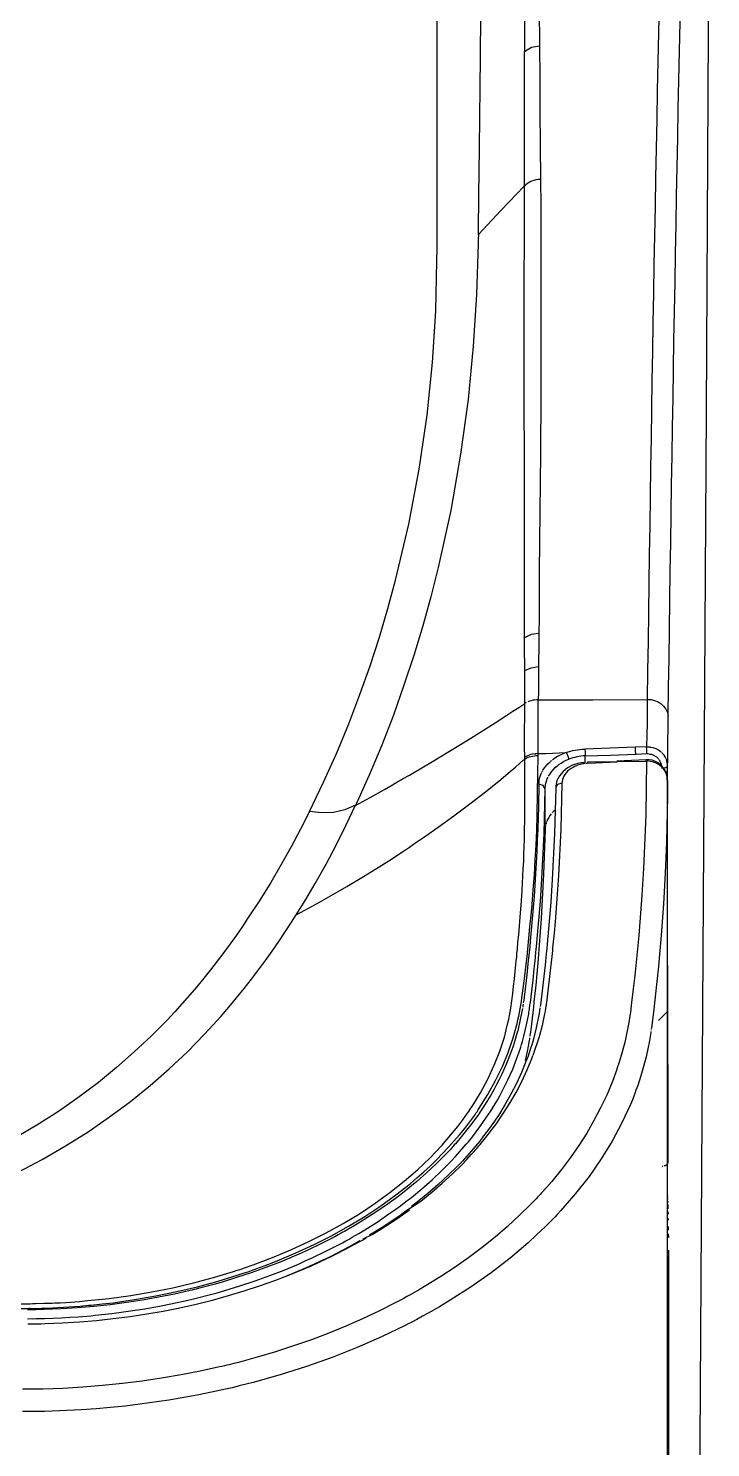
# Model space of a CAD drawing. Header units: millimetres. Extents: x 1291 to 5660, y 748 to 2981.
# Drawn here: x 2358.4 to 2390.9, y 2858.6 to 2926.1 of the extents above; entities that cross this region are included whole.
import ezdxf

# ---------------------------------------------------------------- set-up
doc = ezdxf.new("R2010")
doc.units = ezdxf.units.MM

msp = doc.modelspace()

# ---------------------------------------------------------------- linework, layer by layer
for points in [[(2382.642, 2957.279), (2389.471, 2957.279), (2389.572, 2957.821), (2389.674, 2958.213), (2389.771, 2958.46), (2389.868, 2958.556), (2390.579, 2958.261), (2390.87, 2957.55), (2390.773, 2957.458), (2390.676, 2957.206), (2390.574, 2956.814), (2390.473, 2956.272, 0.413462), (2389.471, 2957.279, 0.016762), (2388.687, 2938.36, 0.002541), (2387.883, 2894.187, -0.396905), (2388.885, 2893.398)], [(2388.459, 2891.307), (2388.488, 2891.254), (2388.517, 2891.186), (2388.522, 2891.176), (2388.532, 2891.157), (2388.537, 2891.142), (2388.542, 2891.123), (2388.551, 2891.089), (2388.556, 2891.065), (2388.566, 2890.992), (2388.571, 2890.925), (2388.769, 2890.954), (2388.851, 2891.021), (2388.861, 2891.321), (2388.861, 2891.626), (2388.866, 2891.917), (2388.871, 2892.222), (2388.88, 2892.807), (2388.885, 2893.398, -0.002549), (2389.689, 2937.43)]]:
    msp.add_lwpolyline(points, format="xyb")
for points in [[(2389.606, 2771.047), (2389.994, 2799.447), (2390.119, 2817.524), (2390.25, 2835.6), (2390.366, 2853.672), (2390.482, 2871.749), (2390.7, 2907.898), (2390.894, 2944.047), (2390.903, 2950.798), (2390.903, 2957.55), (2390.899, 2957.642), (2390.889, 2957.734), (2390.879, 2957.777), (2390.865, 2957.821), (2390.86, 2957.845), (2390.855, 2957.869), (2390.845, 2957.888), (2390.836, 2957.913), (2390.797, 2958), (2390.753, 2958.082), (2390.652, 2958.218)], [(2371.801, 2888.868), (2372.468, 2890.261), (2373.093, 2891.655), (2373.664, 2893.04), (2374.191, 2894.424), (2374.68, 2895.798), (2375.126, 2897.163), (2375.532, 2898.523), (2375.9, 2899.873), (2376.529, 2902.535), (2377.023, 2905.154), (2377.395, 2907.719), (2377.652, 2910.231), (2377.807, 2912.68), (2377.865, 2915.066), (2377.87, 2915.651), (2377.87, 2956.146)], [(2382.027, 2918.623), (2380.933, 2917.476), (2379.84, 2916.324), (2379.844, 2916.682), (2379.849, 2917.035), (2379.854, 2917.616), (2379.864, 2918.192), (2379.878, 2919.325), (2379.888, 2920.447), (2379.936, 2924.76), (2379.975, 2928.801)], [(2382.734, 2927.093), (2382.748, 2925.307), (2382.763, 2923.758), (2382.772, 2922.185), (2382.787, 2920.578), (2382.802, 2918.937), (2382.695, 2918.933), (2382.584, 2918.918), (2382.477, 2918.889), (2382.376, 2918.855), (2382.279, 2918.807), (2382.187, 2918.754), (2382.105, 2918.691), (2382.032, 2918.623)], [(2382.042, 2926.841), (2382.037, 2925.036)], [(2382.676, 2891.617), (2382.424, 2891.592), (2382.342, 2891.573), (2382.264, 2891.549), (2382.187, 2891.515), (2382.119, 2891.486), (2382.051, 2891.452), (2382.037, 2891.946), (2382.037, 2892.43), (2382.042, 2892.739), (2382.051, 2893.369), (2382.051, 2894.782), (2382.047, 2895.169), (2382.047, 2895.948), (2382.042, 2896.345), (2382.042, 2897.85), (2382.037, 2898.576), (2382.037, 2900.019), (2382.032, 2901.441), (2382.032, 2905.628), (2382.027, 2908.338), (2382.032, 2921.89), (2382.037, 2923.477), (2382.037, 2925.036), (2382.366, 2925.234), (2382.753, 2925.302)], [(2382.802, 2918.937), (2382.811, 2917.708), (2382.816, 2916.464), (2382.821, 2915.201), (2382.821, 2911.32), (2382.811, 2908.653), (2382.792, 2905.913), (2382.768, 2903.121), (2382.758, 2901.693), (2382.743, 2900.261), (2382.739, 2899.535), (2382.729, 2898.063), (2382.719, 2897.328), (2382.714, 2896.94), (2382.714, 2896.544), (2382.71, 2896.147), (2382.71, 2895.755)], [(2379.84, 2916.324), (2379.835, 2916.101), (2379.83, 2915.869), (2379.752, 2913.473), (2379.598, 2911), (2379.346, 2908.464), (2378.993, 2905.86), (2378.523, 2903.189), (2377.928, 2900.469), (2377.579, 2899.084), (2377.192, 2897.691), (2376.766, 2896.292), (2376.297, 2894.874), (2375.793, 2893.451), (2375.237, 2892.023), (2374.637, 2890.591), (2373.988, 2889.153), (2374.68, 2889.535), (2375.363, 2889.908), (2375.663, 2890.078), (2375.963, 2890.252), (2376.258, 2890.426), (2376.553, 2890.591), (2377.144, 2890.934), (2377.734, 2891.287), (2378.025, 2891.462), (2378.465, 2891.728), (2378.901, 2891.999), (2379.481, 2892.352), (2380.633, 2893.078), (2381.2, 2893.441), (2381.485, 2893.63), (2381.766, 2893.814), (2381.906, 2893.901), (2382.051, 2893.993)], [(2382.719, 2897.328), (2382.356, 2897.279), (2382.042, 2897.119)], [(2382.047, 2895.566), (2382.356, 2895.706), (2382.71, 2895.755), (2382.705, 2895.367), (2382.7, 2894.971), (2382.7, 2894.579), (2382.695, 2894.182), (2385.289, 2894.182), (2387.883, 2894.187), (2387.879, 2893.63), (2387.874, 2893.069), (2387.864, 2892.507), (2387.854, 2891.936), (2387.322, 2891.917), (2386.117, 2891.878), (2384.912, 2891.834)], [(2357.441, 2865.206), (2358.631, 2865.21), (2358.762, 2865.215), (2359.023, 2865.22), (2359.29, 2865.23), (2359.812, 2865.254), (2360.34, 2865.283), (2360.606, 2865.302), (2360.867, 2865.327), (2360.998, 2865.336), (2361.134, 2865.346), (2361.264, 2865.361), (2361.395, 2865.37), (2361.918, 2865.428), (2362.436, 2865.486), (2363.462, 2865.632), (2364.478, 2865.811), (2365.48, 2866.014), (2366.467, 2866.246), (2367.44, 2866.512), (2368.398, 2866.808), (2368.64, 2866.885), (2368.872, 2866.962), (2369.11, 2867.045), (2369.342, 2867.132), (2369.807, 2867.301), (2370.262, 2867.48), (2371.147, 2867.853), (2372.014, 2868.25), (2372.846, 2868.671), (2373.654, 2869.121), (2374.438, 2869.595), (2375.188, 2870.094), (2375.91, 2870.612), (2376.592, 2871.149), (2376.916, 2871.425), (2377.236, 2871.706), (2377.541, 2871.986), (2377.841, 2872.277), (2378.407, 2872.867), (2378.939, 2873.472), (2379.191, 2873.782), (2379.433, 2874.096), (2379.665, 2874.416), (2379.719, 2874.498), (2379.777, 2874.576), (2379.83, 2874.658), (2379.883, 2874.74), (2380.294, 2875.393), (2380.662, 2876.052), (2380.982, 2876.72), (2381.262, 2877.397), (2381.495, 2878.084), (2381.684, 2878.777), (2381.727, 2878.951), (2381.761, 2879.125), (2381.8, 2879.299), (2381.829, 2879.478), (2381.887, 2879.827), (2381.916, 2880.006), (2381.94, 2880.185), (2381.964, 2880.359), (2381.988, 2880.538), (2382.013, 2880.712), (2382.032, 2880.892), (2382.119, 2881.598), (2382.158, 2881.951), (2382.192, 2882.305), (2382.23, 2882.658), (2382.264, 2883.011), (2382.298, 2883.37), (2382.366, 2884.076), (2382.395, 2884.429), (2382.453, 2885.141), (2382.506, 2885.848), (2382.531, 2886.201), (2382.55, 2886.559), (2382.589, 2887.266), (2382.603, 2887.619), (2382.618, 2887.977), (2382.637, 2888.684), (2382.642, 2889.042), (2382.651, 2889.395), (2382.656, 2889.748), (2382.661, 2890.107), (2382.666, 2890.286), (2382.671, 2890.46), (2382.671, 2890.639), (2382.676, 2890.818), (2382.676, 2890.992), (2382.681, 2891.171), (2382.681, 2891.955), (2382.69, 2892.28), (2382.69, 2893.243), (2382.695, 2893.553), (2382.695, 2894.182), (2382.608, 2894.177), (2382.521, 2894.167), (2382.439, 2894.158), (2382.356, 2894.133), (2382.274, 2894.114), (2382.197, 2894.08)], [(2382.119, 2894.046), (2382.051, 2894.003)], [(2382.047, 2891.355), (2382.119, 2891.394), (2382.187, 2891.428), (2382.264, 2891.457), (2382.342, 2891.481), (2382.424, 2891.5), (2382.506, 2891.515), (2382.593, 2891.525), (2382.681, 2891.525)], [(2382.051, 2891.355), (2382.047, 2891.399), (2382.047, 2891.442)], [(2382.506, 2891.602), (2382.593, 2891.607)], [(2382.681, 2891.617), (2382.855, 2891.621), (2383.034, 2891.626), (2384.021, 2891.665)], [(2383.179, 2890.537), (2383.252, 2890.658), (2383.319, 2890.755), (2383.397, 2890.847), (2383.503, 2890.954), (2383.624, 2891.055), (2383.678, 2891.094), (2383.784, 2891.166), (2383.9, 2891.234), (2384.021, 2891.297), (2384.147, 2891.35), (2384.142, 2891.394), (2384.132, 2891.438), (2384.118, 2891.481), (2384.103, 2891.52), (2384.084, 2891.563), (2384.065, 2891.602), (2384.045, 2891.636), (2384.026, 2891.665), (2383.876, 2891.607), (2383.736, 2891.544), (2383.605, 2891.471), (2383.479, 2891.399), (2383.363, 2891.312)], [(2384.021, 2891.67), (2384.065, 2891.68), (2384.118, 2891.704), (2384.176, 2891.713), (2384.229, 2891.728), (2384.341, 2891.757), (2384.452, 2891.781), (2384.563, 2891.801), (2384.679, 2891.815), (2384.791, 2891.825), (2384.912, 2891.834), (2384.921, 2891.68), (2384.926, 2891.505), (2386.131, 2891.549), (2387.341, 2891.592), (2387.332, 2891.771), (2387.322, 2891.917)], [(2384.926, 2891.186), (2384.926, 2891.505), (2384.825, 2891.505), (2384.723, 2891.496), (2384.626, 2891.476), (2384.525, 2891.462), (2384.428, 2891.438), (2384.331, 2891.418), (2384.287, 2891.399), (2384.239, 2891.384), (2384.191, 2891.375), (2384.147, 2891.35)], [(2387.341, 2891.592), (2387.603, 2891.602), (2387.869, 2891.617), (2387.908, 2891.617), (2387.941, 2891.607)], [(2387.869, 2891.617), (2387.864, 2891.791), (2387.854, 2891.936), (2388.004, 2891.936), (2388.029, 2891.926), (2388.053, 2891.922), (2388.15, 2891.902), (2388.242, 2891.878), (2388.285, 2891.859), (2388.353, 2891.825), (2388.377, 2891.815), (2388.396, 2891.801), (2388.416, 2891.791), (2388.498, 2891.738), (2388.566, 2891.675)], [(2387.975, 2891.607), (2388.014, 2891.597), (2388.082, 2891.583), (2388.145, 2891.563), (2388.179, 2891.549), (2388.208, 2891.539), (2388.237, 2891.515), (2388.266, 2891.496), (2388.324, 2891.462), (2388.377, 2891.408), (2388.396, 2891.384), (2388.421, 2891.36), (2388.44, 2891.331)], [(2388.779, 2891.375), (2388.74, 2891.462), (2388.692, 2891.539), (2388.634, 2891.607), (2388.619, 2891.626), (2388.6, 2891.641)], [(2356.003, 2865.438), (2358.486, 2865.438), (2358.617, 2865.443), (2358.748, 2865.443), (2359.14, 2865.457), (2359.27, 2865.457), (2359.532, 2865.467), (2359.662, 2865.477), (2359.924, 2865.486), (2360.185, 2865.501), (2360.838, 2865.549), (2360.964, 2865.559), (2361.095, 2865.569), (2361.226, 2865.583), (2361.743, 2865.632), (2362.261, 2865.69), (2363.282, 2865.83), (2364.289, 2865.999), (2365.281, 2866.198), (2366.264, 2866.425), (2367.227, 2866.682), (2368.18, 2866.972), (2368.301, 2867.011), (2368.418, 2867.05), (2368.534, 2867.088), (2368.655, 2867.127), (2369.119, 2867.292), (2369.579, 2867.461), (2370.029, 2867.635), (2370.91, 2868.003), (2371.767, 2868.395), (2372.594, 2868.811), (2373.398, 2869.257), (2374.172, 2869.721), (2374.917, 2870.215), (2375.629, 2870.733), (2376.302, 2871.265), (2376.626, 2871.536), (2376.94, 2871.812), (2377.241, 2872.093), (2377.536, 2872.378), (2378.092, 2872.964), (2378.615, 2873.564), (2378.862, 2873.874), (2379.099, 2874.184), (2379.21, 2874.343), (2379.322, 2874.498), (2379.38, 2874.58), (2379.433, 2874.658), (2379.486, 2874.74), (2379.539, 2874.818), (2379.936, 2875.466), (2380.29, 2876.119), (2380.599, 2876.783), (2380.861, 2877.45), (2380.977, 2877.784), (2381.079, 2878.123), (2381.171, 2878.467), (2381.248, 2878.806), (2381.287, 2878.98), (2381.321, 2879.154), (2381.35, 2879.323), (2381.379, 2879.498), (2381.475, 2880.195), (2381.514, 2880.543), (2381.558, 2880.892), (2381.592, 2881.24), (2381.63, 2881.588), (2381.645, 2881.763), (2381.664, 2881.937), (2381.679, 2882.116), (2381.698, 2882.29), (2381.727, 2882.639), (2381.761, 2882.987), (2381.848, 2884.033), (2381.872, 2884.386), (2381.921, 2885.083), (2381.964, 2885.78), (2381.979, 2886.128), (2381.998, 2886.477), (2382.013, 2886.83), (2382.027, 2887.178), (2382.032, 2887.527), (2382.042, 2887.875), (2382.051, 2888.572), (2382.051, 2888.921), (2382.056, 2889.269), (2382.051, 2891.317)], [(2357.92, 2871.701), (2359.067, 2872.306), (2360.175, 2872.945), (2361.245, 2873.617), (2362.271, 2874.324), (2363.263, 2875.064), (2364.207, 2875.829), (2365.112, 2876.618), (2365.978, 2877.431), (2366.801, 2878.264), (2367.198, 2878.689), (2367.585, 2879.12), (2367.958, 2879.551), (2368.326, 2879.991), (2368.684, 2880.432), (2369.032, 2880.877), (2369.371, 2881.322), (2369.7, 2881.772), (2370.024, 2882.222), (2370.339, 2882.677), (2370.644, 2883.132), (2370.944, 2883.592), (2371.055, 2883.762), (2371.162, 2883.936), (2372.168, 2884.483), (2373.161, 2885.049), (2373.567, 2885.286), (2373.974, 2885.528), (2374.375, 2885.77), (2374.777, 2886.017), (2375.576, 2886.52), (2376.365, 2887.038), (2376.563, 2887.169), (2376.757, 2887.299), (2377.337, 2887.701), (2377.918, 2888.108), (2378.678, 2888.659), (2379.428, 2889.226), (2380.174, 2889.802), (2380.904, 2890.387), (2381.262, 2890.687), (2381.621, 2890.992), (2381.8, 2891.142), (2381.979, 2891.297), (2382.013, 2891.326), (2382.051, 2891.36)], [(2385.062, 2891.147), (2385.057, 2891.205), (2385.052, 2891.225), (2387.845, 2891.258), (2387.811, 2888.703), (2387.704, 2886.148), (2387.627, 2884.875), (2387.53, 2883.597), (2387.477, 2882.963), (2387.419, 2882.324), (2387.356, 2881.69), (2387.288, 2881.051), (2387.215, 2880.417), (2387.138, 2879.778), (2387.119, 2879.623), (2387.099, 2879.459), (2387.08, 2879.304), (2387.07, 2879.222), (2387.056, 2879.144), (2387.007, 2878.825), (2386.949, 2878.51), (2386.809, 2877.876), (2386.644, 2877.242), (2386.548, 2876.928), (2386.441, 2876.613), (2386.417, 2876.536), (2386.388, 2876.453), (2386.272, 2876.144), (2386.214, 2875.984), (2385.952, 2875.364), (2385.662, 2874.759), (2385.347, 2874.154), (2385.004, 2873.559), (2384.626, 2872.974), (2384.224, 2872.393), (2383.794, 2871.822), (2383.334, 2871.26), (2383.097, 2870.984), (2382.845, 2870.709), (2382.782, 2870.636), (2382.656, 2870.5), (2382.589, 2870.433), (2382.463, 2870.297), (2382.327, 2870.162), (2381.785, 2869.629), (2381.224, 2869.111), (2380.633, 2868.608), (2380.023, 2868.119), (2379.389, 2867.64), (2378.736, 2867.18), (2378.054, 2866.73), (2377.352, 2866.299), (2376.994, 2866.086), (2376.626, 2865.878), (2376.437, 2865.777), (2376.253, 2865.675), (2376.161, 2865.622), (2376.064, 2865.573), (2375.968, 2865.52), (2375.876, 2865.472), (2375.106, 2865.085), (2374.322, 2864.717), (2373.524, 2864.364), (2372.71, 2864.034), (2371.883, 2863.72), (2371.036, 2863.425), (2370.179, 2863.144), (2369.303, 2862.887), (2368.863, 2862.766), (2368.418, 2862.645), (2368.19, 2862.587), (2367.963, 2862.534), (2367.851, 2862.505), (2367.74, 2862.481), (2367.624, 2862.452), (2367.508, 2862.428), (2366.593, 2862.224), (2365.678, 2862.045), (2364.749, 2861.886), (2363.82, 2861.75), (2362.886, 2861.634), (2361.942, 2861.537), (2360.998, 2861.46), (2360.045, 2861.406), (2359.086, 2861.377), (2358.123, 2861.363)], [(2382.051, 2891.317), (2382.047, 2891.336)], [(2382.056, 2891.099), (2382.051, 2891.186)], [(2384.51, 2891.036), (2384.481, 2891.026), (2384.457, 2891.016), (2384.404, 2890.987), (2384.355, 2890.963), (2384.258, 2890.905), (2384.171, 2890.842), (2384.089, 2890.774), (2384.021, 2890.702), (2383.963, 2890.624), (2383.915, 2890.547), (2383.876, 2890.465), (2383.847, 2890.378), (2383.832, 2890.295), (2383.823, 2890.208), (2383.765, 2888.006), (2383.658, 2885.809), (2383.581, 2884.71), (2383.494, 2883.612), (2383.445, 2883.065), (2383.392, 2882.518), (2383.377, 2882.377), (2383.368, 2882.242), (2383.353, 2882.106), (2383.339, 2881.966), (2383.31, 2881.695), (2383.281, 2881.419), (2383.218, 2880.872), (2383.155, 2880.32), (2383.121, 2880.049), (2383.082, 2879.774), (2383.039, 2879.503), (2383.014, 2879.367), (2382.99, 2879.227), (2382.874, 2878.685), (2382.734, 2878.138), (2382.439, 2877.242)], [(2382.874, 2890.75), (2382.889, 2890.779), (2382.903, 2890.804)], [(2382.918, 2890.833), (2382.99, 2890.934), (2383.068, 2891.036), (2383.155, 2891.133), (2383.256, 2891.225)], [(2383.281, 2891.249), (2383.31, 2891.268), (2383.334, 2891.292)], [(2383.528, 2890.973), (2383.552, 2890.997), (2383.576, 2891.016)], [(2384.902, 2891.196), (2384.742, 2891.181), (2384.583, 2891.152), (2384.321, 2891.065), (2384.089, 2890.934), (2383.881, 2890.765), (2383.711, 2890.566), (2383.581, 2890.329), (2383.532, 2890.082), (2383.532, 2890.034), (2383.537, 2889.99)], [(2384.931, 2891.142), (2384.868, 2891.133), (2384.805, 2891.123), (2384.684, 2891.094), (2384.568, 2891.06), (2384.539, 2891.046)], [(2385.028, 2891.147), (2384.999, 2891.147), (2384.965, 2891.142)], [(2386.456, 2891.205), (2385.062, 2891.152)], [(2386.441, 2891.278), (2387.835, 2891.331)], [(2387.845, 2891.254), (2387.835, 2891.312), (2387.83, 2891.331)], [(2388.832, 2890.368), (2388.837, 2890.45), (2388.832, 2890.528), (2388.779, 2890.726), (2388.677, 2890.905), (2388.566, 2891.041), (2388.43, 2891.157), (2388.28, 2891.244), (2388.121, 2891.302), (2387.98, 2891.321), (2387.835, 2891.321)], [(2387.946, 2891.254), (2387.893, 2891.258), (2387.845, 2891.258)], [(2388.784, 2890.668), (2388.774, 2890.692), (2388.735, 2890.774), (2388.682, 2890.852), (2388.658, 2890.886), (2388.629, 2890.925), (2388.595, 2890.958), (2388.561, 2890.992), (2388.488, 2891.055), (2388.411, 2891.108), (2388.367, 2891.133), (2388.324, 2891.152), (2388.304, 2891.166), (2388.28, 2891.176), (2388.261, 2891.186), (2388.237, 2891.191), (2388.14, 2891.225), (2388.043, 2891.244), (2387.995, 2891.249)], [(2388.846, 2770.359), (2388.851, 2891.113), (2388.837, 2891.2), (2388.822, 2891.244), (2388.813, 2891.287), (2388.803, 2891.312), (2388.798, 2891.331), (2388.788, 2891.35)], [(2358.37, 2864.722), (2358.772, 2864.726), (2358.975, 2864.731), (2359.173, 2864.736), (2359.575, 2864.751), (2359.982, 2864.77), (2360.379, 2864.789), (2360.78, 2864.818), (2360.984, 2864.833), (2361.182, 2864.852), (2361.38, 2864.867), (2361.579, 2864.886), (2362.377, 2864.973), (2363.166, 2865.075), (2363.95, 2865.196), (2364.73, 2865.336), (2365.117, 2865.409), (2365.881, 2865.573), (2366.264, 2865.665), (2366.453, 2865.709), (2367.019, 2865.854), (2367.392, 2865.956), (2367.759, 2866.062), (2368.485, 2866.285), (2369.202, 2866.522), (2369.903, 2866.774), (2370.591, 2867.04), (2371.268, 2867.321), (2371.597, 2867.471), (2371.926, 2867.616), (2372.575, 2867.93), (2373.214, 2868.26), (2373.369, 2868.342), (2373.524, 2868.429), (2373.683, 2868.516), (2373.833, 2868.603), (2374.138, 2868.777), (2374.438, 2868.957), (2375.019, 2869.324), (2375.581, 2869.707), (2375.856, 2869.9), (2376.127, 2870.094), (2376.389, 2870.297), (2376.65, 2870.496), (2377.153, 2870.912), (2377.633, 2871.338), (2378.097, 2871.773), (2378.542, 2872.219), (2378.755, 2872.446), (2378.964, 2872.678), (2379.167, 2872.911), (2379.264, 2873.027), (2379.365, 2873.148), (2379.554, 2873.38), (2379.738, 2873.622), (2379.917, 2873.859), (2380.091, 2874.101), (2380.415, 2874.59), (2380.716, 2875.084), (2380.856, 2875.331), (2380.991, 2875.582), (2381.122, 2875.834), (2381.243, 2876.09), (2381.475, 2876.599), (2381.679, 2877.121), (2381.771, 2877.383), (2381.858, 2877.644), (2381.896, 2877.775), (2381.935, 2877.91), (2381.974, 2878.041), (2382.008, 2878.176), (2382.138, 2878.704), (2382.24, 2879.236), (2382.25, 2879.304), (2382.269, 2879.44), (2382.279, 2879.507), (2382.298, 2879.638), (2382.318, 2879.774), (2382.385, 2880.306), (2382.443, 2880.838), (2382.501, 2881.376), (2382.516, 2881.506), (2382.545, 2881.777), (2382.56, 2881.908), (2382.584, 2882.174), (2382.613, 2882.44), (2382.661, 2882.978), (2382.705, 2883.515), (2382.792, 2884.584), (2382.86, 2885.654), (2382.966, 2887.793), (2383.024, 2889.937), (2382.932, 2890.097), (2382.719, 2890.165), (2382.7, 2889.095), (2382.666, 2888.025), (2382.647, 2887.493), (2382.622, 2886.956), (2382.593, 2886.423), (2382.56, 2885.891), (2382.492, 2884.821), (2382.405, 2883.752), (2382.361, 2883.219), (2382.313, 2882.687), (2382.284, 2882.421), (2382.259, 2882.155), (2382.23, 2881.884), (2382.216, 2881.753), (2382.201, 2881.618), (2382.148, 2881.085), (2382.085, 2880.553), (2382.017, 2880.02), (2381.998, 2879.89), (2381.979, 2879.754)], [(2382.719, 2890.165), (2382.729, 2890.276), (2382.743, 2890.392), (2382.772, 2890.503), (2382.811, 2890.615), (2382.835, 2890.668), (2382.86, 2890.726)], [(2383.823, 2890.203), (2383.61, 2890.14), (2383.523, 2889.986), (2383.469, 2887.808), (2383.358, 2885.63), (2383.286, 2884.541), (2383.198, 2883.452), (2383.15, 2882.91), (2383.097, 2882.363), (2383.073, 2882.092), (2383.014, 2881.55), (2382.99, 2881.279), (2382.927, 2880.737), (2382.864, 2880.19), (2382.797, 2879.648), (2382.782, 2879.58)], [(2383.014, 2888.001), (2383.024, 2889.937), (2383.024, 2889.99), (2383.034, 2890.097), (2383.044, 2890.15), (2383.068, 2890.257), (2383.102, 2890.358), (2383.121, 2890.411), (2383.145, 2890.465), (2383.155, 2890.489)], [(2388.846, 2890.334), (2388.842, 2889.598), (2388.832, 2888.863), (2388.817, 2888.127), (2388.798, 2887.391), (2388.735, 2885.92), (2388.653, 2884.449), (2388.546, 2882.978), (2388.483, 2882.242), (2388.416, 2881.506), (2388.343, 2880.775), (2388.261, 2880.04), (2388.174, 2879.304), (2388.082, 2878.573), (2388.082, 2878.544), (2388.077, 2878.53)], [(2388.846, 2890.339), (2388.842, 2890.426), (2388.827, 2890.518), (2388.808, 2890.605), (2388.798, 2890.624), (2388.793, 2890.649)], [(2371.162, 2883.936), (2371.622, 2884.681), (2372.067, 2885.431), (2372.585, 2886.361), (2373.078, 2887.29), (2373.548, 2888.224), (2373.993, 2889.158), (2373.48, 2888.94), (2372.933, 2888.814), (2372.367, 2888.79), (2371.801, 2888.868), (2371.37, 2888.021), (2370.915, 2887.174), (2370.441, 2886.332), (2369.947, 2885.485), (2369.424, 2884.647), (2368.882, 2883.81), (2368.601, 2883.394), (2368.311, 2882.978), (2368.016, 2882.561), (2367.711, 2882.15), (2367.401, 2881.739), (2367.082, 2881.332), (2366.757, 2880.925), (2366.424, 2880.524), (2366.085, 2880.122), (2365.736, 2879.725), (2365.378, 2879.328), (2365.01, 2878.936), (2364.246, 2878.167), (2363.447, 2877.417), (2362.61, 2876.681), (2361.739, 2875.969), (2360.829, 2875.282), (2359.88, 2874.619), (2358.893, 2873.98), (2357.876, 2873.375)], [(2383.315, 2888.751), (2383.247, 2888.664), (2383.189, 2888.572), (2383.135, 2888.48), (2383.097, 2888.388), (2383.082, 2888.364)], [(2383.373, 2888.814), (2383.353, 2888.79)], [(2383.498, 2888.93), (2383.474, 2888.911), (2383.431, 2888.872), (2383.392, 2888.834)], [(2383.034, 2888.195), (2383.019, 2888.098), (2383.014, 2888.001), (2382.947, 2885.881), (2382.831, 2883.766), (2382.758, 2882.711), (2382.671, 2881.656), (2382.618, 2881.129), (2382.569, 2880.601), (2382.555, 2880.466), (2382.526, 2880.204), (2382.516, 2880.074), (2382.487, 2879.807), (2382.458, 2879.546), (2382.4, 2879.019), (2382.332, 2878.491), (2382.318, 2878.355), (2382.298, 2878.225), (2382.289, 2878.162)], [(2383.077, 2888.34), (2383.068, 2888.316), (2383.063, 2888.292), (2383.048, 2888.243)], [(2388.808, 2887.817), (2388.846, 2887.856)], [(2388.851, 2881.53), (2388.861, 2872.136), (2388.851, 2872.127)], [(2382.772, 2879.512), (2382.734, 2879.241), (2382.71, 2879.106), (2382.598, 2878.564), (2382.458, 2878.026), (2382.38, 2877.755), (2382.337, 2877.625), (2382.293, 2877.489), (2382.206, 2877.223), (2382.105, 2876.957), (2381.892, 2876.434), (2381.654, 2875.916), (2381.393, 2875.403), (2381.103, 2874.9), (2380.793, 2874.396), (2380.454, 2873.903), (2380.275, 2873.661), (2380.091, 2873.419), (2379.902, 2873.177), (2379.704, 2872.935), (2379.602, 2872.819), (2379.501, 2872.698), (2379.394, 2872.582), (2379.293, 2872.461), (2379.08, 2872.228), (2378.857, 2872.001), (2378.402, 2871.551), (2377.928, 2871.11), (2377.434, 2870.679), (2376.921, 2870.263), (2376.655, 2870.06)], [(2381.94, 2879.488), (2381.838, 2878.96), (2381.713, 2878.428), (2381.679, 2878.297), (2381.563, 2877.905), (2381.475, 2877.644), (2381.383, 2877.387), (2381.18, 2876.874), (2380.953, 2876.366), (2380.832, 2876.115), (2380.706, 2875.863), (2380.57, 2875.616), (2380.43, 2875.369), (2380.13, 2874.88), (2379.811, 2874.401), (2379.462, 2873.927), (2379.278, 2873.69), (2379.089, 2873.458)], [(2381.969, 2879.686), (2381.959, 2879.623), (2381.95, 2879.556)], [(2383.063, 2879.638), (2383.048, 2879.57)], [(2388.421, 2878.922), (2388.846, 2879.348)], [(2388.058, 2878.399), (2388.053, 2878.341), (2387.975, 2877.876), (2387.932, 2877.649), (2387.825, 2877.189), (2387.709, 2876.729), (2387.578, 2876.274), (2387.428, 2875.819), (2387.39, 2875.708), (2387.346, 2875.597), (2387.307, 2875.481), (2387.177, 2875.147), (2387.085, 2874.924), (2386.678, 2874.038), (2386.214, 2873.172), (2385.691, 2872.325), (2385.11, 2871.488), (2384.471, 2870.675), (2383.769, 2869.871), (2383.586, 2869.678), (2383.494, 2869.576), (2383.397, 2869.479), (2383.208, 2869.286), (2383.014, 2869.092), (2382.613, 2868.71), (2382.206, 2868.337), (2381.35, 2867.611), (2380.445, 2866.914), (2379.496, 2866.241), (2378.499, 2865.603), (2377.981, 2865.293), (2377.449, 2864.988), (2377.182, 2864.843), (2376.907, 2864.693), (2376.636, 2864.547), (2376.495, 2864.48), (2376.355, 2864.407), (2375.227, 2863.86), (2374.061, 2863.352), (2372.87, 2862.883), (2371.646, 2862.447), (2370.392, 2862.045), (2369.105, 2861.687), (2368.447, 2861.523), (2368.282, 2861.484), (2368.117, 2861.44), (2367.953, 2861.402), (2367.788, 2861.368), (2367.12, 2861.222), (2366.443, 2861.087), (2365.088, 2860.85), (2363.713, 2860.651), (2363.37, 2860.608), (2363.021, 2860.569), (2362.324, 2860.501), (2361.627, 2860.438), (2360.93, 2860.39), (2360.233, 2860.351), (2359.532, 2860.322), (2359.178, 2860.313), (2358.83, 2860.308), (2358.651, 2860.303), (2358.123, 2860.303)], [(2382.279, 2878.094), (2382.269, 2878.026), (2382.259, 2877.963), (2382.216, 2877.697), (2382.168, 2877.436), (2382.071, 2877.005)], [(2388.072, 2878.486), (2388.067, 2878.457)], [(2374.661, 2868.71), (2375.256, 2869.078), (2375.832, 2869.465), (2376.108, 2869.658), (2376.384, 2869.857), (2377.1, 2870.316), (2377.618, 2870.738), (2378.121, 2871.168), (2378.601, 2871.614), (2379.06, 2872.069), (2379.283, 2872.296), (2379.501, 2872.533), (2379.607, 2872.649), (2379.714, 2872.77), (2379.767, 2872.828), (2379.82, 2872.891), (2379.869, 2872.949), (2379.922, 2873.007), (2380.12, 2873.249), (2380.314, 2873.491), (2380.503, 2873.738), (2380.682, 2873.985), (2381.025, 2874.484), (2381.345, 2874.987), (2381.64, 2875.495), (2381.906, 2876.013), (2382.153, 2876.536), (2382.371, 2877.063), (2382.439, 2877.247)], [(2379.089, 2873.458), (2378.746, 2873.051), (2378.693, 2872.993), (2378.489, 2872.765), (2378.276, 2872.538), (2377.836, 2872.098), (2377.376, 2871.667), (2376.902, 2871.246), (2376.403, 2870.839), (2376.147, 2870.636), (2375.885, 2870.442), (2375.614, 2870.244), (2375.343, 2870.055), (2374.787, 2869.678), (2374.211, 2869.315), (2373.916, 2869.136), (2373.616, 2868.961), (2373.461, 2868.874), (2373.383, 2868.836), (2373.306, 2868.792), (2373.156, 2868.71), (2372.996, 2868.623), (2372.367, 2868.303), (2371.723, 2867.993), (2371.399, 2867.843), (2371.07, 2867.698), (2370.736, 2867.558), (2370.402, 2867.422), (2369.719, 2867.156), (2369.023, 2866.909), (2368.316, 2866.677), (2367.595, 2866.454), (2367.232, 2866.353), (2366.68, 2866.207), (2366.491, 2866.159), (2366.399, 2866.135), (2366.303, 2866.111), (2366.211, 2866.086), (2366.119, 2866.067), (2365.364, 2865.898), (2364.604, 2865.743), (2363.844, 2865.612), (2363.074, 2865.491), (2362.3, 2865.39), (2361.526, 2865.307), (2360.742, 2865.244), (2359.958, 2865.191), (2359.164, 2865.162), (2358.767, 2865.152), (2358.719, 2865.152), (2358.67, 2865.148), (2358.467, 2865.148), (2358.37, 2865.143)], [(2378.847, 2873.167), (2378.794, 2873.109)], [(2388.624, 2871.972), (2388.6, 2871.972)], [(2388.73, 2871.996), (2388.706, 2871.991), (2388.677, 2871.981)], [(2388.759, 2872.015), (2388.75, 2872.006), (2388.74, 2872.001)], [(2388.779, 2872.025), (2388.769, 2872.025)], [(2388.798, 2872.039), (2388.788, 2872.035)], [(2388.851, 2872.112), (2388.842, 2872.093), (2388.837, 2872.083), (2388.832, 2872.073), (2388.822, 2872.059), (2388.808, 2872.044)], [(2388.861, 2870.597), (2388.856, 2870.612)], [(2388.866, 2870.534), (2388.861, 2870.578)], [(2388.871, 2870.418), (2388.866, 2870.481)], [(2374.351, 2868.526), (2374.811, 2868.753), (2375.411, 2869.126), (2375.997, 2869.513), (2376.558, 2869.91)], [(2388.876, 2870.258), (2388.871, 2870.341)], [(2388.885, 2869.949), (2388.88, 2870.06), (2388.876, 2870.166)], [(2388.89, 2869.702), (2388.885, 2869.833)], [(2388.895, 2869.416), (2388.89, 2869.494)], [(2358.38, 2864.475), (2358.481, 2864.475), (2358.588, 2864.48), (2358.791, 2864.48), (2358.999, 2864.485), (2359.203, 2864.489), (2359.614, 2864.504), (2360.025, 2864.523), (2360.838, 2864.576), (2361.647, 2864.644), (2362.45, 2864.726), (2363.249, 2864.833), (2364.042, 2864.949), (2364.831, 2865.089), (2365.615, 2865.244), (2366.395, 2865.419), (2366.588, 2865.462), (2367.169, 2865.607), (2367.934, 2865.82), (2368.679, 2866.043), (2369.415, 2866.285), (2370.141, 2866.537), (2370.847, 2866.808), (2371.196, 2866.948), (2371.539, 2867.093), (2371.883, 2867.243), (2372.222, 2867.393), (2372.89, 2867.713), (2373.543, 2868.042), (2373.867, 2868.216), (2374.187, 2868.39), (2374.342, 2868.477), (2374.501, 2868.569)], [(2388.9, 2868.937), (2388.895, 2869.107)], [(2388.905, 2868.584), (2388.9, 2868.763)], [(2370.755, 2866.783), (2371.428, 2867.059), (2371.767, 2867.209), (2372.101, 2867.359), (2372.764, 2867.674), (2373.407, 2868.003), (2373.727, 2868.172), (2374.041, 2868.347), (2374.196, 2868.439)], [(2388.856, 2792.947), (2388.885, 2799.021), (2388.919, 2805.1), (2388.909, 2867.935), (2388.905, 2867.989)], [(2388.914, 2867.108), (2388.909, 2867.335)], [(2388.919, 2865.728), (2388.914, 2865.864)], [(2358.496, 2865.21), (2358.428, 2865.206)], [(2358.622, 2864.722), (2358.67, 2864.726)], [(2388.914, 2863.817), (2388.919, 2864.262)]]:
    msp.add_lwpolyline(points)

doc.saveas('drawing.dxf')
